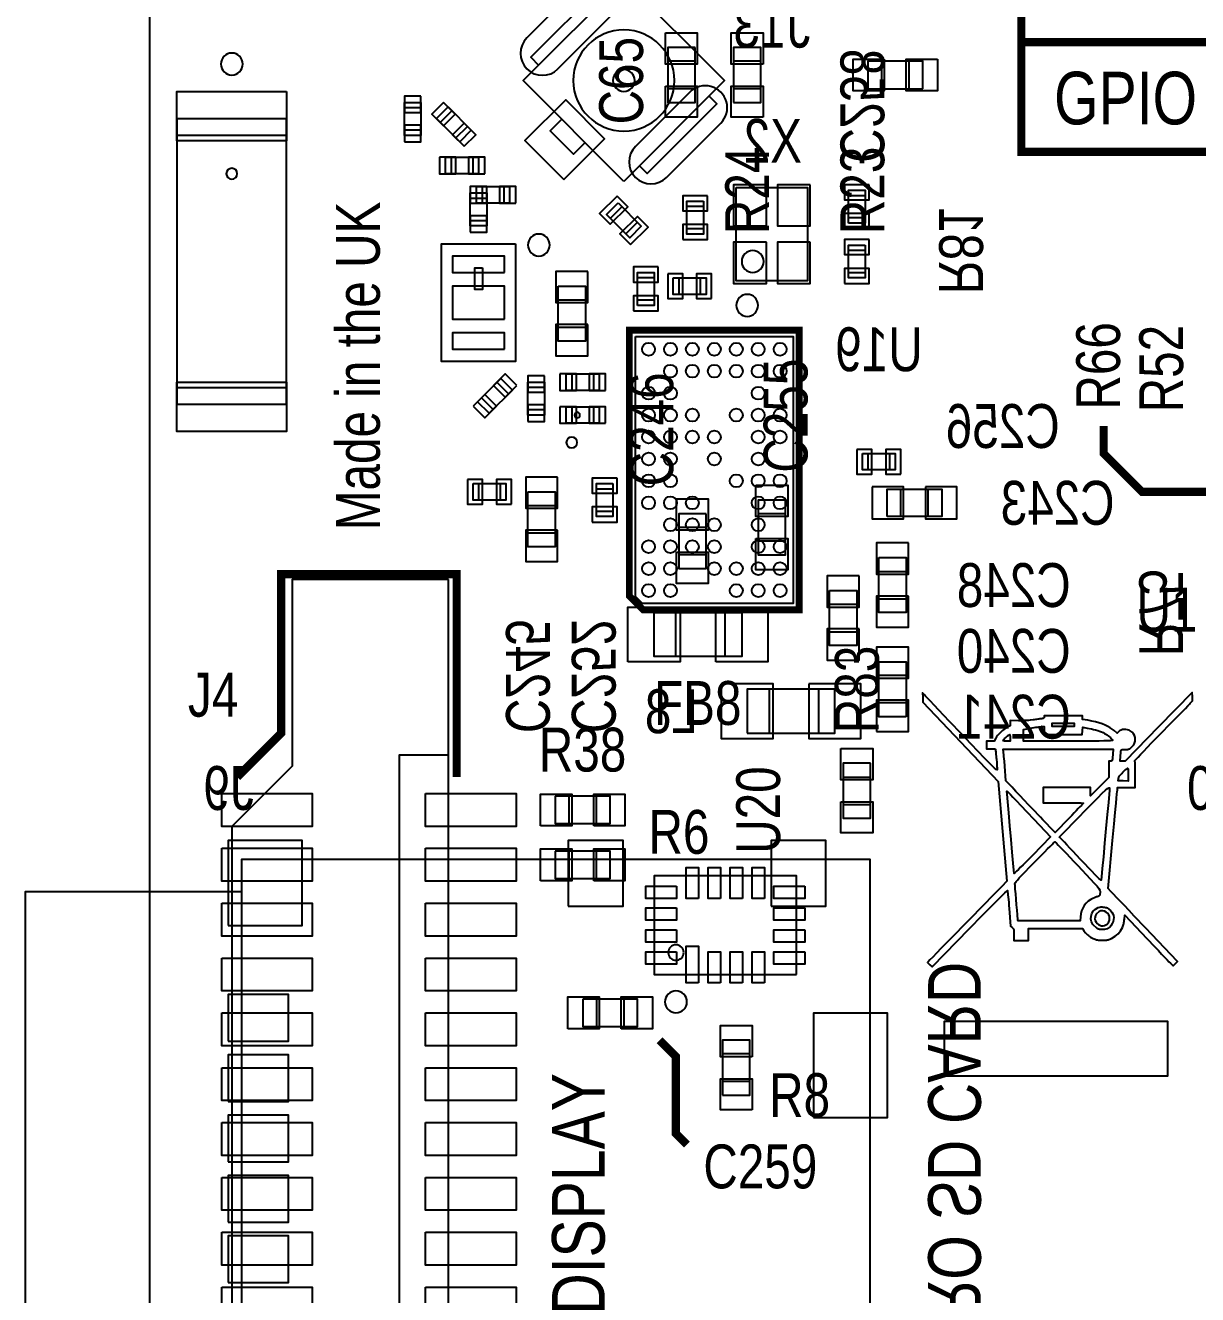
# Model space of a CAD drawing. Extents: x -2.3 to 87, y -2.5 to 75.
# Drawn here: x -2.27 to 19.11, y 26.16 to 49.31 of the extents above; entities that cross this region are included whole.
import ezdxf
from ezdxf.enums import TextEntityAlignment as Align

# ---------------------------------------------------------------- set-up
doc = ezdxf.new("R2010")
doc.units = 0
for name, color, linetype in [('BOARD_OUTLINE', 254, 'CONTINUOUS'), ('PARTS_BOTTOM', 12, 'CONTINUOUS'), ('PARTS_TOP', 111, 'CONTINUOUS'), ('PINS_BOTTOM', 5, 'CONTINUOUS'), ('PINS_TOP', 1, 'CONTINUOUS'), ('SILK_BOTTOM', 85, 'CONTINUOUS'), ('SILK_TOP', 85, 'CONTINUOUS')]:
    doc.layers.add(name, color=color, linetype=linetype)

msp = doc.modelspace()

# ---------------------------------------------------------------- linework, layer by layer
at = {"layer": 'BOARD_OUTLINE'}
msp.add_lwpolyline([(3, 0), (82, 0, 0.414214), (85, 3), (85, 53, 0.414214), (82, 56), (3, 56, 0.414214), (0, 53), (0, 3, 0.414214)], format="xyb", close=True, dxfattribs=at)
at = {"layer": 'PARTS_BOTTOM'}
for points in [[(8.65, 46.4615), (6.8115, 48.3), (8.65, 50.1385), (10.4885, 48.3), (8.65, 46.4615)], [(8.3672, 49.8556), (8.2257, 49.9971), (6.9529, 48.7243), (7.0944, 48.5828)], [(8.9328, 46.7444), (9.0743, 46.6029), (10.3471, 47.8757), (10.2056, 48.0172)], [(4.95, 47.9), (4.95, 47.3), (4.65, 47.3), (4.65, 47.9), (4.95, 47.9)], [(4.95, 47.8), (4.65, 47.8)], [(5.4439, 47.8182), (5.8682, 47.3939), (5.6561, 47.1818), (5.2318, 47.6061), (5.4439, 47.8182)], [(5.5146, 47.7475), (5.3025, 47.5354)], [(5.5854, 47.2525), (5.7975, 47.4646)], [(7.5186, 47.5929), (7.3065, 47.3808), (7.7308, 46.9565), (7.9429, 47.1686)], [(4.65, 47.4), (4.95, 47.4)], [(6, 46.6), (5.4, 46.6), (5.4, 46.9), (6, 46.9), (6, 46.6)], [(5.5, 46.9), (5.5, 46.6)], [(5.9, 46.6), (5.9, 46.9)], [(6.565, 46.065), (5.965, 46.065), (5.965, 46.365), (6.565, 46.365), (6.565, 46.065)], [(6.065, 46.365), (6.065, 46.065)], [(6.465, 46.065), (6.465, 46.365)], [(10.7, 46.35), (12, 46.35), (12, 44.65), (10.7, 44.65), (10.7, 46.35)], [(12.75, 45.7), (12.75, 46.3), (13.05, 46.3), (13.05, 45.7), (12.75, 45.7)], [(6.15, 46.25), (6.15, 45.65), (5.85, 45.65), (5.85, 46.25), (6.15, 46.25)], [(6.15, 46.15), (5.85, 46.15)], [(8.5439, 46.0682), (8.9682, 45.6439), (8.7561, 45.4318), (8.3318, 45.8561), (8.5439, 46.0682)], [(10.1, 46.1), (10.1, 45.5), (9.8, 45.5), (9.8, 46.1), (10.1, 46.1)], [(13.05, 46.2), (12.75, 46.2)], [(8.6146, 45.9975), (8.4025, 45.7854)], [(10.1, 46), (9.8, 46)], [(5.85, 45.75), (6.15, 45.75)], [(8.6854, 45.5025), (8.8975, 45.7146)], [(9.8, 45.6), (10.1, 45.6)], [(12.75, 45.8), (13.05, 45.8)], [(6.675, 45.325), (6.675, 43.175), (5.325, 43.175), (5.325, 45.325), (6.675, 45.325)], [(13.05, 45.3), (13.05, 44.7), (12.75, 44.7), (12.75, 45.3), (13.05, 45.3)], [(13.05, 45.2), (12.75, 45.2)], [(6.07, 44.887), (6.07, 44.487), (5.93, 44.487), (5.93, 44.887), (6.07, 44.887)], [(8.9, 44.2), (8.9, 44.8), (9.2, 44.8), (9.2, 44.2), (8.9, 44.2)], [(9.2, 44.7), (8.9, 44.7)], [(9.55, 44.7), (10.15, 44.7), (10.15, 44.4), (9.55, 44.4), (9.55, 44.7)], [(9.65, 44.7), (9.65, 44.4)], [(10.05, 44.4), (10.05, 44.7)], [(12.75, 44.8), (13.05, 44.8)], [(7.45, 44.55), (7.95, 44.55), (7.95, 43.55), (7.45, 43.55), (7.45, 44.55)], [(7.45, 44.3), (7.95, 44.3)], [(8.9, 44.3), (9.2, 44.3)], [(7.45, 43.8), (7.95, 43.8)], [(8.865, 43.635), (11.735, 43.635), (11.735, 38.765), (8.9916, 38.765), (8.865, 38.8916), (8.865, 43.635)], [(5.9818, 42.4439), (6.4061, 42.8682), (6.6182, 42.6561), (6.1939, 42.2318), (5.9818, 42.4439)], [(7.6, 42.95), (8.2, 42.95), (8.2, 42.65), (7.6, 42.65), (7.6, 42.95)], [(7.7, 42.95), (7.7, 42.65)], [(8.1, 42.65), (8.1, 42.95)], [(6.5475, 42.5854), (6.3354, 42.7975)], [(7.2, 42.8), (7.2, 42.2), (6.9, 42.2), (6.9, 42.8), (7.2, 42.8)], [(7.2, 42.7), (6.9, 42.7)], [(6.0525, 42.5146), (6.2646, 42.3025)], [(6.9, 42.3), (7.2, 42.3)], [(7.6, 42.35), (8.2, 42.35), (8.2, 42.05), (7.6, 42.05), (7.6, 42.35)], [(7.7, 42.35), (7.7, 42.05)], [(8.1, 42.05), (8.1, 42.35)], [(13, 41.5), (13.6, 41.5), (13.6, 41.2), (13, 41.2), (13, 41.5)], [(13.1, 41.5), (13.1, 41.2)], [(13.5, 41.2), (13.5, 41.5)], [(5.9, 40.95), (6.5, 40.95), (6.5, 40.65), (5.9, 40.65), (5.9, 40.95)], [(6, 40.95), (6, 40.65)], [(6.4, 40.65), (6.4, 40.95)], [(6.9, 40.8), (7.4, 40.8), (7.4, 39.8), (6.9, 39.8), (6.9, 40.8)], [(8.45, 40.95), (8.45, 40.35), (8.15, 40.35), (8.15, 40.95), (8.45, 40.95)], [(8.45, 40.85), (8.15, 40.85)], [(13.45, 40.35), (13.45, 40.85), (14.45, 40.85), (14.45, 40.35), (13.45, 40.35)], [(13.7, 40.35), (13.7, 40.85)], [(14.2, 40.35), (14.2, 40.85)], [(6.9, 40.55), (7.4, 40.55)], [(8.15, 40.45), (8.45, 40.45)], [(6.9, 40.05), (7.4, 40.05)], [(13.3, 39.6), (13.8, 39.6), (13.8, 38.6), (13.3, 38.6), (13.3, 39.6)], [(13.3, 39.35), (13.8, 39.35)], [(12.4, 39), (12.9, 39), (12.9, 38), (12.4, 38), (12.4, 39)], [(12.4, 38.75), (12.9, 38.75)], [(13.3, 38.85), (13.8, 38.85)], [(12.4, 38.25), (12.9, 38.25)], [(13.8, 36.7), (13.3, 36.7), (13.3, 37.7), (13.8, 37.7), (13.8, 36.7)], [(13.8, 37.45), (13.3, 37.45)], [(10.9001, 36.4), (12.4999, 36.4), (12.4999, 37.2), (10.9001, 37.2), (10.9001, 36.4)], [(11.3, 37.2), (11.3, 36.4)], [(12.2, 37.2), (12.2, 36.4)], [(13.8, 36.95), (13.3, 36.95)], [(1.685, 22.11), (1.685, 34.1), (13.135, 34.1), (13.135, 22.11), (1.685, 22.11)], [(1.685, 22.51), (-2.265, 22.51), (-2.265, 33.51), (1.685, 33.51)]]:
    msp.add_lwpolyline(points, dxfattribs=at)
for points in [[(9.572, 48.3, 1), (7.728, 48.3, 1), (9.572, 48.3)], [(8.85, 48.3, 1), (8.45, 48.3, 1), (8.85, 48.3)], [(7.85, 42.2, 1), (7.75, 42.2, 1), (7.85, 42.2)]]:
    msp.add_lwpolyline(points, format="xyb", dxfattribs=at)
msp.add_lwpolyline([(11.2, 45, 1), (10.8, 45, 1)], format="xyb", close=True, dxfattribs=at)
at = {"layer": 'PARTS_TOP'}
for points in [[(9.95, 48.9), (9.45, 48.9), (9.45, 47.9), (9.95, 47.9), (9.95, 48.9)], [(10.65, 47.9), (11.15, 47.9), (11.15, 48.9), (10.65, 48.9), (10.65, 47.9)], [(9.95, 48.65), (9.45, 48.65)], [(11.15, 48.65), (10.65, 48.65)], [(14.1, 48.15), (14.1, 48.65), (13.1, 48.65), (13.1, 48.15), (14.1, 48.15)], [(13.35, 48.65), (13.35, 48.15)], [(13.85, 48.65), (13.85, 48.15)], [(9.95, 48.15), (9.45, 48.15)], [(11.15, 48.15), (10.65, 48.15)], [(2.5, 47.6), (0.5, 47.6), (0.5, 42.4), (2.5, 42.4), (2.5, 47.6)], [(2.5, 47.3), (0.5, 47.3)], [(0.5, 42.7), (2.5, 42.7)], [(11.6, 40.65), (11.1, 40.65), (11.1, 39.65), (11.6, 39.65), (11.6, 40.65)], [(10.15, 40.4), (9.65, 40.4), (9.65, 39.4), (10.15, 39.4), (10.15, 40.4)], [(11.6, 40.4), (11.1, 40.4)], [(10.15, 40.15), (9.65, 40.15)], [(11.6, 39.9), (11.1, 39.9)], [(10.15, 39.65), (9.65, 39.65)], [(5.45, 39.2), (2.6, 39.2), (2.6, 35.8), (1.5, 34.7), (1.5, 21.3), (2.65, 20.15), (2.65, 16.8), (5.45, 16.8), (5.45, 39.2)], [(9.2, 38.6), (10.8, 38.6), (10.8, 37.8), (9.2, 37.8), (9.2, 38.6)], [(9.6, 37.8), (9.6, 38.6)], [(10.5, 37.8), (10.5, 38.6)], [(5.45, 36), (4.55, 36), (4.55, 20), (5.45, 20)], [(13.15, 35.85), (12.65, 35.85), (12.65, 34.85), (13.15, 34.85), (13.15, 35.85)], [(12.65, 35.6), (13.15, 35.6)], [(7.4, 35.25), (7.4, 34.75), (8.4, 34.75), (8.4, 35.25), (7.4, 35.25)], [(7.65, 34.75), (7.65, 35.25)], [(8.15, 34.75), (8.15, 35.25)], [(12.65, 35.1), (13.15, 35.1)], [(7.4, 34.25), (7.4, 33.75), (8.4, 33.75), (8.4, 34.25), (7.4, 34.25)], [(7.65, 33.75), (7.65, 34.25)], [(8.15, 33.75), (8.15, 34.25)], [(11.7999, 32), (11.7999, 33.8), (9.2001, 33.8), (9.2001, 32), (11.7999, 32)], [(7.9, 31.55), (7.9, 31.05), (8.9, 31.05), (8.9, 31.55), (7.9, 31.55)], [(8.15, 31.55), (8.15, 31.05)], [(8.65, 31.55), (8.65, 31.05)], [(10.45, 29.8), (10.95, 29.8), (10.95, 30.8), (10.45, 30.8), (10.45, 29.8)], [(10.95, 30.55), (10.45, 30.55)], [(10.95, 30.05), (10.45, 30.05)]]:
    msp.add_lwpolyline(points, dxfattribs=at)
for points in [[(1.6, 46.6, 1), (1.4, 46.6, 1), (1.6, 46.6)], [(9.7414, 32.4, 1), (9.4586, 32.4, 1), (9.7414, 32.4)]]:
    msp.add_lwpolyline(points, format="xyb", dxfattribs=at)
at = {"layer": 'PINS_BOTTOM'}
for points in [[(7.8722, 50.0677), (6.8823, 49.0778, 1), (7.448, 48.5121), (8.4379, 49.502, 1)], [(9.852, 48.0879), (8.8621, 47.098, 1), (9.4278, 46.5323), (10.4177, 47.5222, 1)]]:
    msp.add_lwpolyline(points, format="xyb", close=True, dxfattribs=at)
for points in [[(4.95, 48.015), (4.65, 48.015), (4.65, 47.715), (4.95, 47.715)], [(7.554, 46.4969), (8.2965, 47.2394), (7.5894, 47.9465), (6.8469, 47.204)], [(5.3626, 47.8995), (5.1505, 47.6874), (5.3626, 47.4753), (5.5747, 47.6874)], [(4.65, 47.185), (4.95, 47.185), (4.95, 47.485), (4.65, 47.485)], [(5.7374, 47.1005), (5.9495, 47.3126), (5.7374, 47.5247), (5.5253, 47.3126)], [(5.285, 46.9), (5.285, 46.6), (5.585, 46.6), (5.585, 46.9)], [(6.115, 46.6), (6.115, 46.9), (5.815, 46.9), (5.815, 46.6)], [(5.85, 46.365), (5.85, 46.065), (6.15, 46.065), (6.15, 46.365)], [(6.15, 46.365), (5.85, 46.365), (5.85, 46.065), (6.15, 46.065)], [(6.68, 46.065), (6.68, 46.365), (6.38, 46.365), (6.38, 46.065)], [(11.25, 46.4), (10.65, 46.4), (10.65, 45.65), (11.25, 45.65)], [(12.05, 46.4), (11.45, 46.4), (11.45, 45.65), (12.05, 45.65)], [(13.125, 46.4), (12.675, 46.4), (12.675, 46.125), (13.125, 46.125)], [(8.5263, 46.1919), (8.2081, 45.8737), (8.4025, 45.6793), (8.7207, 45.9975)], [(10.175, 46.2), (9.725, 46.2), (9.725, 45.925), (10.175, 45.925)], [(5.85, 45.535), (6.15, 45.535), (6.15, 45.835), (5.85, 45.835)], [(12.675, 45.6), (13.125, 45.6), (13.125, 45.875), (12.675, 45.875)], [(8.7737, 45.3081), (9.0919, 45.6263), (8.8975, 45.8207), (8.5793, 45.5025)], [(9.725, 45.4), (10.175, 45.4), (10.175, 45.675), (9.725, 45.675)], [(13.125, 45.4), (12.675, 45.4), (12.675, 45.125), (13.125, 45.125)], [(11.25, 45.35), (10.65, 45.35), (10.65, 44.6), (11.25, 44.6)], [(12.05, 45.35), (11.45, 45.35), (11.45, 44.6), (12.05, 44.6)], [(6.475, 44.8), (6.475, 45.1), (5.525, 45.1), (5.525, 44.8)], [(9.275, 44.9), (8.825, 44.9), (8.825, 44.625), (9.275, 44.625)], [(7.99, 44.82), (7.41, 44.82), (7.41, 44.25), (7.99, 44.25)], [(9.45, 44.775), (9.45, 44.325), (9.725, 44.325), (9.725, 44.775)], [(10.25, 44.325), (10.25, 44.775), (9.975, 44.775), (9.975, 44.325)], [(12.675, 44.6), (13.125, 44.6), (13.125, 44.875), (12.675, 44.875)], [(6.475, 43.95), (6.475, 44.55), (5.525, 44.55), (5.525, 43.95)], [(8.825, 44.1), (9.275, 44.1), (9.275, 44.375), (8.825, 44.375)], [(7.99, 43.85), (7.41, 43.85), (7.41, 43.28), (7.99, 43.28)], [(6.475, 43.4), (6.475, 43.7), (5.525, 43.7), (5.525, 43.4)], [(6.6995, 42.7374), (6.4874, 42.9495), (6.2753, 42.7374), (6.4874, 42.5253)], [(7.2, 42.915), (6.9, 42.915), (6.9, 42.615), (7.2, 42.615)], [(7.485, 42.95), (7.485, 42.65), (7.785, 42.65), (7.785, 42.95)], [(8.315, 42.65), (8.315, 42.95), (8.015, 42.95), (8.015, 42.65)], [(5.9005, 42.3626), (6.1126, 42.1505), (6.3247, 42.3626), (6.1126, 42.5747)], [(6.9, 42.085), (7.2, 42.085), (7.2, 42.385), (6.9, 42.385)], [(7.485, 42.35), (7.485, 42.05), (7.785, 42.05), (7.785, 42.35)], [(8.315, 42.05), (8.315, 42.35), (8.015, 42.35), (8.015, 42.05)], [(12.9, 41.575), (12.9, 41.125), (13.175, 41.125), (13.175, 41.575)], [(13.7, 41.125), (13.7, 41.575), (13.425, 41.575), (13.425, 41.125)], [(5.8, 41.025), (5.8, 40.575), (6.075, 40.575), (6.075, 41.025)], [(6.6, 40.575), (6.6, 41.025), (6.325, 41.025), (6.325, 40.575)], [(7.44, 41.07), (6.86, 41.07), (6.86, 40.5), (7.44, 40.5)], [(8.525, 41.05), (8.075, 41.05), (8.075, 40.775), (8.525, 40.775)], [(13.18, 40.89), (13.18, 40.31), (13.75, 40.31), (13.75, 40.89)], [(14.15, 40.89), (14.15, 40.31), (14.72, 40.31), (14.72, 40.89)], [(8.075, 40.25), (8.525, 40.25), (8.525, 40.525), (8.075, 40.525)], [(7.44, 40.1), (6.86, 40.1), (6.86, 39.53), (7.44, 39.53)], [(13.84, 39.87), (13.26, 39.87), (13.26, 39.3), (13.84, 39.3)], [(12.94, 39.27), (12.36, 39.27), (12.36, 38.7), (12.94, 38.7)], [(13.84, 38.9), (13.26, 38.9), (13.26, 38.33), (13.84, 38.33)], [(12.94, 38.3), (12.36, 38.3), (12.36, 37.73), (12.94, 37.73)], [(13.26, 37.4), (13.84, 37.4), (13.84, 37.97), (13.26, 37.97)], [(10.425, 37.3), (10.425, 36.3), (11.375, 36.3), (11.375, 37.3)], [(12.025, 37.3), (12.025, 36.3), (12.975, 36.3), (12.975, 37.3)], [(13.26, 36.43), (13.84, 36.43), (13.84, 37), (13.26, 37)], [(1.435, 32.895), (2.785, 32.895), (2.785, 34.445), (1.435, 34.445)], [(7.635, 33.245), (8.635, 33.245), (8.635, 34.445), (7.635, 34.445)], [(11.335, 33.245), (12.335, 33.245), (12.335, 34.445), (11.335, 34.445)], [(1.435, 30.785), (2.535, 30.785), (2.535, 31.635), (1.435, 31.635)], [(12.11, 29.395), (13.46, 29.395), (13.46, 31.295), (12.11, 31.295)], [(1.435, 29.685), (2.535, 29.685), (2.535, 30.535), (1.435, 30.535)], [(1.435, 28.585), (2.535, 28.585), (2.535, 29.435), (1.435, 29.435)], [(1.435, 27.485), (2.535, 27.485), (2.535, 28.335), (1.435, 28.335)], [(1.435, 26.385), (2.535, 26.385), (2.535, 27.235), (1.435, 27.235)]]:
    msp.add_lwpolyline(points, close=True, dxfattribs=at)
for centre in [(9.1, 43.4), (9.5, 43.4), (9.9, 43.4), (10.3, 43.4), (10.7, 43.4), (11.1, 43.4), (11.5, 43.4), (9.5, 43), (9.9, 43), (10.3, 43), (10.7, 43), (11.1, 43), (11.5, 43), (9.1, 42.6), (9.5, 42.6), (11.1, 42.6), (9.1, 42.2), (9.5, 42.2), (9.9, 42.2), (10.7, 42.2), (11.1, 42.2), (11.5, 42.2), (9.1, 41.8), (9.5, 41.8), (9.9, 41.8), (10.3, 41.8), (11.1, 41.8), (11.5, 41.8), (9.1, 41.4), (9.5, 41.4), (10.3, 41.4), (11.1, 41.4), (9.1, 41), (9.5, 41), (10.7, 41), (11.1, 41), (11.5, 41), (9.1, 40.6), (9.5, 40.6), (9.9, 40.6), (11.1, 40.6), (11.5, 40.6), (9.5, 40.2), (9.9, 40.2), (10.3, 40.2), (11.1, 40.2), (9.1, 39.8), (9.5, 39.8), (9.9, 39.8), (10.3, 39.8), (11.1, 39.8), (11.5, 39.8), (9.1, 39.4), (9.5, 39.4), (10.3, 39.4), (10.7, 39.4), (11.1, 39.4), (11.5, 39.4), (9.1, 39), (9.5, 39), (10.7, 39), (11.1, 39), (11.5, 39)]:
    msp.add_circle(centre, 0.1175, dxfattribs=at)
at = {"layer": 'PINS_TOP'}
for points in [[(9.41, 49.17), (9.99, 49.17), (9.99, 48.6), (9.41, 48.6)], [(11.19, 48.6), (10.61, 48.6), (10.61, 49.17), (11.19, 49.17)], [(13.4, 48.69), (13.4, 48.11), (12.83, 48.11), (12.83, 48.69)], [(14.37, 48.69), (14.37, 48.11), (13.8, 48.11), (13.8, 48.69)], [(9.41, 48.2), (9.99, 48.2), (9.99, 47.63), (9.41, 47.63)], [(11.19, 47.63), (10.61, 47.63), (10.61, 48.2), (11.19, 48.2)], [(2.5, 48.1), (2.5, 47.2), (0.5, 47.2), (0.5, 48.1)], [(2.5, 42.8), (2.5, 41.9), (0.5, 41.9), (0.5, 42.8)], [(11.06, 40.92), (11.64, 40.92), (11.64, 40.35), (11.06, 40.35)], [(9.61, 40.67), (10.19, 40.67), (10.19, 40.1), (9.61, 40.1)], [(11.06, 39.95), (11.64, 39.95), (11.64, 39.38), (11.06, 39.38)], [(9.61, 39.7), (10.19, 39.7), (10.19, 39.13), (9.61, 39.13)], [(8.725, 37.7), (8.725, 38.7), (9.675, 38.7), (9.675, 37.7)], [(10.325, 37.7), (10.325, 38.7), (11.275, 38.7), (11.275, 37.7)], [(12.61, 36.12), (13.19, 36.12), (13.19, 35.55), (12.61, 35.55)], [(1.315, 35.3), (2.965, 35.3), (2.965, 34.7), (1.315, 34.7)], [(5.035, 35.3), (6.685, 35.3), (6.685, 34.7), (5.035, 34.7)], [(7.13, 34.71), (7.13, 35.29), (7.7, 35.29), (7.7, 34.71)], [(8.1, 34.71), (8.1, 35.29), (8.67, 35.29), (8.67, 34.71)], [(12.61, 35.15), (13.19, 35.15), (13.19, 34.58), (12.61, 34.58)], [(1.315, 34.3), (2.965, 34.3), (2.965, 33.7), (1.315, 33.7)], [(5.035, 34.3), (6.685, 34.3), (6.685, 33.7), (5.035, 33.7)], [(7.13, 33.71), (7.13, 34.29), (7.7, 34.29), (7.7, 33.71)], [(8.1, 33.71), (8.1, 34.29), (8.67, 34.29), (8.67, 33.71)], [(10.0125, 33.387), (9.7875, 33.387), (9.7875, 33.95), (10.0125, 33.95)], [(10.4125, 33.387), (10.1875, 33.387), (10.1875, 33.95), (10.4125, 33.95)], [(10.8125, 33.387), (10.5875, 33.387), (10.5875, 33.95), (10.8125, 33.95)], [(11.2125, 33.387), (10.9875, 33.387), (10.9875, 33.95), (11.2125, 33.95)], [(9.613, 33.6125), (9.613, 33.3875), (9.05, 33.3875), (9.05, 33.6125)], [(11.95, 33.6125), (11.95, 33.3875), (11.387, 33.3875), (11.387, 33.6125)], [(1.315, 33.3), (2.965, 33.3), (2.965, 32.7), (1.315, 32.7)], [(5.035, 33.3), (6.685, 33.3), (6.685, 32.7), (5.035, 32.7)], [(9.613, 33.2125), (9.613, 32.9875), (9.05, 32.9875), (9.05, 33.2125)], [(11.95, 33.2125), (11.95, 32.9875), (11.387, 32.9875), (11.387, 33.2125)], [(9.613, 32.8125), (9.613, 32.5875), (9.05, 32.5875), (9.05, 32.8125)], [(11.95, 32.8125), (11.95, 32.5875), (11.387, 32.5875), (11.387, 32.8125)], [(9.613, 32.4125), (9.613, 32.1875), (9.05, 32.1875), (9.05, 32.4125)], [(10.0125, 31.85), (9.7875, 31.85), (9.7875, 32.513), (10.0125, 32.513)], [(10.4125, 31.85), (10.1875, 31.85), (10.1875, 32.413), (10.4125, 32.413)], [(10.8125, 31.85), (10.5875, 31.85), (10.5875, 32.413), (10.8125, 32.413)], [(11.2125, 31.85), (10.9875, 31.85), (10.9875, 32.413), (11.2125, 32.413)], [(11.95, 32.4125), (11.95, 32.1875), (11.387, 32.1875), (11.387, 32.4125)], [(1.315, 32.3), (2.965, 32.3), (2.965, 31.7), (1.315, 31.7)], [(5.035, 32.3), (6.685, 32.3), (6.685, 31.7), (5.035, 31.7)], [(7.63, 31.01), (7.63, 31.59), (8.2, 31.59), (8.2, 31.01)], [(8.6, 31.01), (8.6, 31.59), (9.17, 31.59), (9.17, 31.01)], [(1.315, 31.3), (2.965, 31.3), (2.965, 30.7), (1.315, 30.7)], [(5.035, 31.3), (6.685, 31.3), (6.685, 30.7), (5.035, 30.7)], [(10.99, 30.5), (10.41, 30.5), (10.41, 31.07), (10.99, 31.07)], [(1.315, 30.3), (2.965, 30.3), (2.965, 29.7), (1.315, 29.7)], [(5.035, 30.3), (6.685, 30.3), (6.685, 29.7), (5.035, 29.7)], [(10.99, 29.53), (10.41, 29.53), (10.41, 30.1), (10.99, 30.1)], [(1.315, 29.3), (2.965, 29.3), (2.965, 28.7), (1.315, 28.7)], [(5.035, 29.3), (6.685, 29.3), (6.685, 28.7), (5.035, 28.7)], [(1.315, 28.3), (2.965, 28.3), (2.965, 27.7), (1.315, 27.7)], [(5.035, 28.3), (6.685, 28.3), (6.685, 27.7), (5.035, 27.7)], [(1.315, 27.3), (2.965, 27.3), (2.965, 26.7), (1.315, 26.7)], [(5.035, 27.3), (6.685, 27.3), (6.685, 26.7), (5.035, 26.7)], [(1.315, 26.3), (2.965, 26.3), (2.965, 25.7), (1.315, 25.7)], [(5.035, 26.3), (6.685, 26.3), (6.685, 25.7), (5.035, 25.7)]]:
    msp.add_lwpolyline(points, close=True, dxfattribs=at)
at = {"layer": 'SILK_BOTTOM'}
for points in [[(7.3, 45.3, 1), (6.9, 45.3, 1)], [(11.1, 44.2, 1), (10.7, 44.2, 1)], [(7.8, 41.7, 1), (7.6, 41.7, 1)]]:
    msp.add_lwpolyline(points, format="xyb", close=True, dxfattribs=at)
at = {"layer": 'SILK_BOTTOM', "const_width": 0.127}
msp.add_lwpolyline([(8.75, 43.75), (8.75, 38.9), (9, 38.65), (11.85, 38.65), (11.85, 43.75), (8.75, 43.75)], dxfattribs=at)
at = {"layer": 'SILK_TOP', "const_width": 0.15}
for points in [[(15.9, 49), (19.7, 49), (19.7, 47), (15.9, 47), (15.9, 49.9)], [(17.4, 42), (17.4, 41.5), (18.1, 40.8), (19.5, 40.8)], [(5.6, 35.6), (5.6, 39.3), (2.4, 39.3), (2.4, 36.4), (1.6, 35.6)], [(9.3, 30.8), (9.6, 30.5), (9.6, 29.1), (9.8, 28.9)]]:
    msp.add_lwpolyline(points, dxfattribs=at)
at = {"layer": 'SILK_TOP'}
for points in [[(1.7, 48.6, 1), (1.3, 48.6, 1)], [(9.8, 31.5, 1), (9.4, 31.5, 1)]]:
    msp.add_lwpolyline(points, format="xyb", close=True, dxfattribs=at)
for points in [[(18.4031, 36.5155), (17.79, 35.8902), (17.7447, 35.8902), (17.7004, 35.8902), (17.7073, 35.9818), (17.7122, 36.0486), (17.7151, 36.0698), (17.7194, 36.0846), (17.7258, 36.094), (17.7352, 36.0992), (17.7483, 36.1015), (17.766, 36.102), (17.789, 36.1019), (17.822, 36.1027), (17.835, 36.1039), (17.8463, 36.1057), (17.8566, 36.1084), (17.8663, 36.1121), (17.876, 36.1169), (17.8861, 36.123), (17.8972, 36.1305), (17.9496, 36.1849), (17.9658, 36.2173), (17.9752, 36.2517), (17.9777, 36.2872), (17.9734, 36.3227), (17.962, 36.357), (17.9435, 36.3891), (17.9179, 36.418), (17.8645, 36.4533), (17.8355, 36.4636), (17.8058, 36.4688), (17.7759, 36.469), (17.7464, 36.4643), (17.7178, 36.4545), (17.6908, 36.4398), (17.6659, 36.42), (17.6443, 36.3993), (17.5931, 36.4456), (17.5198, 36.4988), (17.4752, 36.5234), (17.4258, 36.5465), (17.3717, 36.5679), (17.3134, 36.5876), (17.2509, 36.6053), (17.1846, 36.621), (17.1148, 36.6346), (17.0134, 36.6513), (17.0134, 36.6848), (17.0134, 36.7173), (16.664, 36.7173), (16.3146, 36.7173), (16.3146, 36.6937), (16.3134, 36.6818), (16.3117, 36.6775), (16.3089, 36.6741), (16.3049, 36.6713), (16.2994, 36.6692), (16.2923, 36.6673), (16.2833, 36.6657), (16.2722, 36.6641), (16.2505, 36.6612), (16.2353, 36.6592), (16.2178, 36.6568), (16.1986, 36.6542), (16.178, 36.6514), (16.1565, 36.6484), (16.1346, 36.6455), (16.1128, 36.6425), (16.0584, 36.6357), (16.0303, 36.6332), (16.0014, 36.6311), (15.9718, 36.6296), (15.9414, 36.6285), (15.9102, 36.6278), (15.8781, 36.6276), (15.8451, 36.6277), (15.6945, 36.6307), (15.6945, 36.5824), (15.6945, 36.5351), (15.6354, 36.5027), (15.5815, 36.4678), (15.5549, 36.4471), (15.5291, 36.4249), (15.5048, 36.4017), (15.4824, 36.378), (15.4626, 36.3543), (15.4458, 36.331), (15.4327, 36.3087), (15.4041, 36.2545), (15.3333, 36.2545), (15.2614, 36.2545), (15.2614, 36.1856), (15.2614, 36.1167), (15.3451, 36.1167), (15.3771, 36.1161), (15.3904, 36.1154), (15.4018, 36.1144), (15.4113, 36.1132), (15.4189, 36.1117), (15.4243, 36.11), (15.4276, 36.108), (15.4287, 36.1059), (15.4297, 36.0914), (15.4309, 36.0771), (15.4324, 36.0587), (15.4343, 36.0368), (15.4365, 36.0119), (15.4389, 35.9846), (15.4416, 35.9553), (15.4445, 35.9247), (15.4494, 35.8634), (15.4515, 35.835), (15.4533, 35.8086), (15.4548, 35.785), (15.4559, 35.7647), (15.4565, 35.7482), (15.4567, 35.736), (15.4563, 35.7288), (15.4372, 35.7359), (15.4102, 35.7598), (15.3675, 35.8013), (15.3062, 35.8634), (15.2232, 35.9491), (15.1154, 36.0615), (14.9799, 36.2037), (14.8136, 36.3786), (14.5888, 36.6155), (14.4864, 36.7234), (14.3934, 36.8216), (14.3116, 36.9079), (14.2431, 36.9803), (14.1897, 37.0367), (14.1535, 37.0751), (14.1364, 37.0934), (14.099, 37.1348), (14.102, 37.0501), (14.1049, 36.9654), (14.7919, 36.2408), (15.4789, 35.5161), (15.5577, 34.6083), (15.6354, 33.7005), (15.6128, 33.6768), (15.5612, 33.6234), (15.5057, 33.5665), (15.4333, 33.4925), (15.3459, 33.4033), (15.2458, 33.3011), (15.1349, 33.188), (15.0154, 33.066), (14.8894, 32.9374), (14.6457, 32.6885), (14.5367, 32.5769), (14.4388, 32.4766), (14.3543, 32.3897), (14.285, 32.3183), (14.2331, 32.2644), (14.2006, 32.2302), (14.1896, 32.2177), (14.1923, 32.2136), (14.1955, 32.2103), (14.1997, 32.2061), (14.2048, 32.2013), (14.2106, 32.1959), (14.217, 32.19), (14.2238, 32.1838), (14.2309, 32.1773), (14.2722, 32.1419), (14.9553, 32.8399), (15.1937, 33.082), (15.3006, 33.19), (15.3968, 33.2867), (15.4801, 33.37), (15.5486, 33.4381), (15.6003, 33.4888), (15.6332, 33.5201), (15.6453, 33.5301), (15.6494, 33.5071), (15.6524, 33.4821), (15.656, 33.4494), (15.66, 33.4099), (15.6644, 33.3645), (15.669, 33.3142), (15.6738, 33.2598), (15.6787, 33.2023), (15.7043, 32.8823), (15.7339, 32.8557), (15.7495, 32.8402), (15.7546, 32.8327), (15.7583, 32.8239), (15.7608, 32.8127), (15.7623, 32.7983), (15.7631, 32.7795), (15.7633, 32.7553), (15.7634, 32.7247), (15.7634, 32.6214), (15.8963, 32.6214), (16.0291, 32.6214), (16.0291, 32.7297), (16.0291, 32.838), (16.5213, 32.838), (17.0124, 32.838), (17.0419, 32.7956), (17.0712, 32.7576), (17.0873, 32.7404), (17.1045, 32.7243), (17.1229, 32.7092), (17.1425, 32.695), (17.1636, 32.6816), (17.1861, 32.6689), (17.2102, 32.6568), (17.2442, 32.6414), (17.2586, 32.6362), (17.2729, 32.6323), (17.2879, 32.6296), (17.3049, 32.6278), (17.3247, 32.6268), (17.3486, 32.6264), (17.3776, 32.6263), (17.4308, 32.6268), (17.4507, 32.6279), (17.4676, 32.6297), (17.4826, 32.6325), (17.4967, 32.6365), (17.5111, 32.6419), (17.5268, 32.6489), (17.5449, 32.6578), (17.6082, 32.6956), (17.637, 32.7181), (17.6636, 32.7426), (17.6879, 32.7691), (17.7096, 32.7974), (17.7288, 32.8273), (17.7451, 32.8586), (17.7585, 32.8911), (17.7638, 32.9096), (17.7664, 32.9214), (17.769, 32.9344), (17.7715, 32.9482), (17.7738, 32.9626), (17.7758, 32.9771), (17.7776, 32.9915), (17.7791, 33.0053), (17.786, 33.0802), (18.1896, 32.6538), (18.3325, 32.5032), (18.3981, 32.4341), (18.4582, 32.3709), (18.5114, 32.315), (18.5564, 32.2677), (18.5922, 32.2304), (18.6173, 32.2044), (18.6305, 32.1911), (18.6669, 32.1547), (18.7073, 32.194), (18.7466, 32.2344), (18.164, 32.8488), (17.9584, 33.0657), (17.8641, 33.1651), (17.7779, 33.2559), (17.7016, 33.3363), (17.6371, 33.4042), (17.5861, 33.4578), (17.5505, 33.4952), (17.5321, 33.5144), (17.4819, 33.5656), (17.5636, 34.4399), (17.592, 34.7469), (17.6051, 34.8865), (17.6169, 35.0132), (17.6274, 35.1244), (17.6363, 35.2175), (17.6432, 35.2898), (17.6479, 35.3387), (17.6502, 35.3615), (17.6561, 35.4078), (17.8165, 35.4078), (17.9779, 35.4078), (17.9779, 35.648), (17.9775, 35.7528), (17.9769, 35.7925), (17.9759, 35.8247), (17.9747, 35.8499), (17.9731, 35.8688), (17.9712, 35.8819), (17.9689, 35.8898), (17.9661, 35.8932), (17.9927, 35.9258), (18.0272, 35.9635), (18.0741, 36.0134), (18.1319, 36.0741), (18.1994, 36.1442), (18.275, 36.2223), (18.3575, 36.3068), (18.4455, 36.3963), (18.6193, 36.5737), (18.6991, 36.6551), (18.7719, 36.7297), (18.8364, 36.7959), (18.891, 36.852), (18.9341, 36.8966), (18.9643, 36.928), (18.9799, 36.9447), (19.0222, 36.992), (19.0193, 37.0658), (19.0163, 37.1407)], [(16.8657, 36.5499), (16.8657, 36.5204), (16.4622, 36.5204), (16.4622, 36.5795), (16.8657, 36.5795)], [(15.6945, 36.3136), (15.6945, 36.2545), (15.6305, 36.2545), (15.6081, 36.255), (15.5982, 36.2555), (15.5892, 36.2562), (15.5815, 36.2571), (15.5752, 36.2582), (15.5705, 36.2594), (15.5676, 36.2608), (15.5665, 36.2624), (15.5789, 36.2844), (15.5922, 36.2998), (15.6086, 36.3163), (15.6266, 36.3327), (15.6448, 36.3478), (15.662, 36.3604), (15.6767, 36.3691), (15.6876, 36.3727), (15.6901, 36.369), (15.6911, 36.3646), (15.6921, 36.3588), (15.6929, 36.3516), (15.6936, 36.3434), (15.6941, 36.3342), (15.6944, 36.3242)], [(16.3165, 36.4495), (16.3195, 36.3776), (17.0085, 36.3776), (17.0134, 36.4426), (17.0183, 36.5066), (17.097, 36.4938), (17.1765, 36.478), (17.2161, 36.4683), (17.2548, 36.4577), (17.2922, 36.4463), (17.3277, 36.4343), (17.3609, 36.4218), (17.3911, 36.4091), (17.4179, 36.3963), (17.4618, 36.3689), (17.4839, 36.3525), (17.505, 36.3353), (17.5241, 36.3181), (17.5405, 36.3017), (17.5533, 36.2867), (17.5616, 36.274), (17.5646, 36.2644), (17.525, 36.2604), (17.4754, 36.2588), (17.4058, 36.2574), (17.316, 36.2564), (17.2059, 36.2556), (17.0753, 36.255), (16.9243, 36.2546), (16.7526, 36.2545), (15.9405, 36.2545), (15.9405, 36.4692), (16.0321, 36.4859), (16.0991, 36.4971), (16.1315, 36.502), (16.1625, 36.5065), (16.1918, 36.5105), (16.2188, 36.5138), (16.2432, 36.5164), (16.2644, 36.5183), (16.2821, 36.5194), (16.3136, 36.5204)], [(17.5695, 36.0163), (17.5643, 35.9515), (17.5617, 35.9298), (17.5586, 35.9139), (17.5548, 35.9029), (17.5497, 35.896), (17.5432, 35.8922), (17.5348, 35.8906), (17.5242, 35.8902), (17.4957, 35.8902), (17.4957, 35.5899), (17.161, 35.2552), (17.161, 35.4078), (16.2949, 35.4078), (16.2949, 35.1321), (16.665, 35.1321), (16.7959, 35.1315), (16.8535, 35.1309), (16.9046, 35.13), (16.9482, 35.1289), (16.9836, 35.1277), (17.0098, 35.1263), (17.026, 35.1248), (17.0311, 35.1232), (17.0141, 35.1037), (16.9946, 35.083), (16.9687, 35.0559), (16.9372, 35.0233), (16.901, 34.9859), (16.8607, 34.9444), (16.8172, 34.8997), (16.7713, 34.8525), (16.5134, 34.5915), (16.4209, 34.687), (16.3707, 34.739), (16.3352, 34.7761), (16.2941, 34.8191), (16.2486, 34.8669), (16.1998, 34.9183), (16.1487, 34.9722), (16.0964, 35.0274), (16.0439, 35.0829), (15.9405, 35.1921), (15.891, 35.2444), (15.8443, 35.2937), (15.8014, 35.3388), (15.7634, 35.3788), (15.7313, 35.4126), (15.706, 35.439), (15.6886, 35.457), (15.6177, 35.5309), (15.597, 35.7967), (15.5893, 35.8908), (15.5856, 35.9338), (15.5821, 35.9732), (15.5789, 36.0079), (15.576, 36.0373), (15.5737, 36.0605), (15.5718, 36.0768), (15.5705, 36.0852), (15.5665, 36.1068), (17.5764, 36.1068)], [(17.85, 35.6441), (17.85, 35.5249), (17.7594, 35.5279), (17.6679, 35.5309), (17.6709, 35.5702), (17.6745, 35.5912), (17.6781, 35.601), (17.6835, 35.6112), (17.691, 35.6222), (17.701, 35.6346), (17.7138, 35.6491), (17.7299, 35.6662), (17.7496, 35.6864), (17.7765, 35.7127), (17.7892, 35.7245), (17.8009, 35.7351), (17.8114, 35.7442), (17.8206, 35.7518), (17.8281, 35.7574), (17.8337, 35.761), (17.8372, 35.7622), (17.8428, 35.7575), (17.8449, 35.7513), (17.8466, 35.7421), (17.8479, 35.7298), (17.8489, 35.7141), (17.8495, 35.6947), (17.8499, 35.6715)], [(16.1256, 34.8328), (16.4317, 34.5088), (16.1, 34.1701), (15.9846, 34.0524), (15.9328, 34.0001), (15.8862, 33.9536), (15.8459, 33.9137), (15.8128, 33.8813), (15.7879, 33.8575), (15.772, 33.8432), (15.7663, 33.8393), (15.749, 34.0299), (15.7315, 34.2285), (15.7109, 34.4637), (15.6894, 34.7114), (15.6689, 34.9474), (15.6517, 35.1476), (15.6399, 35.2877), (15.6354, 35.3438), (15.6485, 35.3332), (15.6685, 35.3133), (15.7005, 35.2803), (15.747, 35.2318), (15.8104, 35.1652), (15.893, 35.0782), (15.9973, 34.9682)], [(17.5065, 35.3585), (17.4865, 35.1353), (17.4665, 34.9178), (17.443, 34.6633), (17.4184, 34.3971), (17.3949, 34.1445), (17.3749, 33.9306), (17.3608, 33.7808), (17.3549, 33.7202), (17.337, 33.731), (17.3146, 33.7514), (17.2828, 33.7822), (17.2415, 33.8236), (17.1902, 33.876), (17.1287, 33.9397), (17.0568, 34.015), (16.974, 34.1022), (16.8422, 34.242), (16.7833, 34.3047), (16.7306, 34.3611), (16.6851, 34.4101), (16.648, 34.4504), (16.6202, 34.4809), (16.6028, 34.5004), (16.597, 34.5079), (16.6256, 34.5384), (16.6589, 34.5731), (16.7032, 34.619), (16.7572, 34.6747), (16.8196, 34.739), (16.8892, 34.8104), (16.9647, 34.8878), (17.0449, 34.9696), (17.2937, 35.2224), (17.3752, 35.3035), (17.4333, 35.3586), (17.4717, 35.3911), (17.4944, 35.4041), (17.5052, 35.4009), (17.508, 35.3846)], [(16.9287, 33.985), (17.1563, 33.7444), (17.2293, 33.6654), (17.2802, 33.6075), (17.3126, 33.5658), (17.3302, 33.5357), (17.3369, 33.5122), (17.3364, 33.4906), (17.3323, 33.4661), (17.3282, 33.447), (17.3253, 33.4401), (17.3212, 33.4346), (17.3155, 33.43), (17.3078, 33.4259), (17.2975, 33.422), (17.2841, 33.4178), (17.2673, 33.413), (17.1642, 33.3682), (17.1196, 33.3366), (17.0802, 33.2997), (17.0464, 33.2578), (17.0187, 33.2117), (16.9974, 33.1617), (16.9831, 33.1085), (16.976, 33.0526), (16.9711, 32.9758), (15.8421, 32.9758), (15.8382, 32.9985), (15.8288, 33.0872), (15.8213, 33.1708), (15.8128, 33.2685), (15.8041, 33.3713), (15.796, 33.47), (15.7893, 33.5558), (15.7848, 33.6196), (15.7831, 33.6522), (15.7917, 33.676), (15.8055, 33.6953), (15.8282, 33.7224), (15.8618, 33.7596), (15.9083, 33.809), (15.9698, 33.8729), (16.0481, 33.9535), (16.1453, 34.053), (16.2714, 34.1812), (16.3282, 34.2385), (16.3792, 34.2899), (16.4235, 34.3343), (16.4601, 34.3705), (16.4878, 34.3976), (16.5056, 34.4146), (16.5124, 34.4202), (16.5406, 34.3924), (16.572, 34.3599), (16.6134, 34.3168), (16.6637, 34.2642), (16.7215, 34.2035), (16.7857, 34.1359), (16.8552, 34.0627)], [(17.4642, 33.2131), (17.5269, 33.1667), (17.5499, 33.1382), (17.5671, 33.1068), (17.5782, 33.0732), (17.5832, 33.0379), (17.5817, 33.0015), (17.5736, 32.9645), (17.5587, 32.9276), (17.5323, 32.8856), (17.5173, 32.8689), (17.5008, 32.8549), (17.4825, 32.8434), (17.4622, 32.8343), (17.4397, 32.8275), (17.4149, 32.8229), (17.3874, 32.8202), (17.3571, 32.8192), (17.3444, 32.8195), (17.3329, 32.8204), (17.3223, 32.822), (17.3123, 32.8243), (17.3026, 32.8273), (17.293, 32.8312), (17.2831, 32.836), (17.2003, 32.9102), (17.1778, 32.9577), (17.1678, 33.0085), (17.1701, 33.0601), (17.1846, 33.1098), (17.2111, 33.1549), (17.2495, 33.1929), (17.2998, 33.221), (17.3327, 33.229), (17.352, 33.2307), (17.3724, 33.2311), (17.393, 33.23), (17.4132, 33.2276), (17.4323, 33.224), (17.4495, 33.2191)], [(17.3185, 33.1461), (17.2664, 33.102), (17.2511, 33.0743), (17.2429, 33.0444), (17.2419, 33.0137), (17.2481, 32.9834), (17.2617, 32.9546), (17.2825, 32.9287), (17.3106, 32.9069), (17.3628, 32.8891), (17.3894, 32.8889), (17.4153, 32.8941), (17.4397, 32.9044), (17.4618, 32.9193), (17.4809, 32.9385), (17.496, 32.9618), (17.5065, 32.9886), (17.5061, 33.0589), (17.493, 33.0898), (17.473, 33.1165), (17.4475, 33.1378), (17.418, 33.1526), (17.3857, 33.1596), (17.3521, 33.1579)], [(14.4937, 30.6472), (14.4937, 30.15), (16.5311, 30.15), (18.5685, 30.15), (18.5685, 30.6472), (18.5685, 31.1444), (16.5311, 31.1444), (14.4937, 31.1444)]]:
    msp.add_lwpolyline(points, close=True, dxfattribs=at)

# ---------------------------------------------------------------- texts
at = {"layer": 'SILK_BOTTOM', "text_generation_flag": 2, "width": 0.8125}
for s, p in [('J13', (12.05, 48.9)), ('X2', (11.9, 46.8)), ('U19', (14.1, 43)), ('C256', (16.6, 41.6)), ('C243', (17.6, 40.2)), ('C248', (16.8, 38.7)), ('C240', (16.8, 37.5)), ('L8', (10, 36.4)), ('C241', (16.8, 36.3)), ('J9', (1.9, 35)), ('C190', (21, 35))]:
    msp.add_text(s, height=0.8, dxfattribs=at).set_placement(p)
for s, p in [('C258', (12.6, 46.8)), ('R81', (14.4, 44.4)), ('R75', (18.05, 37.8)), ('C245', (6.5, 36.4)), ('C252', (7.7, 36.4))]:
    msp.add_text(s, height=0.8, rotation=270, dxfattribs=at).set_placement(p)
msp.add_text('MICRO SD CARD', height=0.96, rotation=270, dxfattribs=at).set_placement((14.2, 28), align=Align.CENTER)
at = {"layer": 'SILK_TOP', "width": 0.8125}
for s, p in [('C65', (9, 47.5)), ('R24', (11.3, 45.5)), ('R23', (13.4, 45.5)), ('Made in the UK', (4.2, 40.1)), ('R66', (17.7, 42.3)), ('R52', (18.85, 42.25)), ('C255', (12, 41.15)), ('C246', (9.55, 40.9)), ('R83', (13.3, 36.4)), ('U20', (11.5, 34.2))]:
    msp.add_text(s, height=0.8, rotation=90, dxfattribs=at).set_placement(p)
msp.add_text('GPIO', height=0.96, dxfattribs=at).set_placement((17.8, 47.5), align=Align.CENTER)
for s, p in [('U1', (18, 38.25)), ('J4', (0.7, 36.7)), ('FB8', (9.2, 36.55)), ('R38', (7.1, 35.7)), ('R6', (9.1, 34.2)), ('R8', (11.3, 29.4)), ('C259', (10.1, 28.1))]:
    msp.add_text(s, height=0.8, dxfattribs=at).set_placement(p)
msp.add_text('DISPLAY', height=0.96, rotation=90, dxfattribs=at).set_placement((8.3, 28), align=Align.CENTER)

doc.saveas('drawing.dxf')
